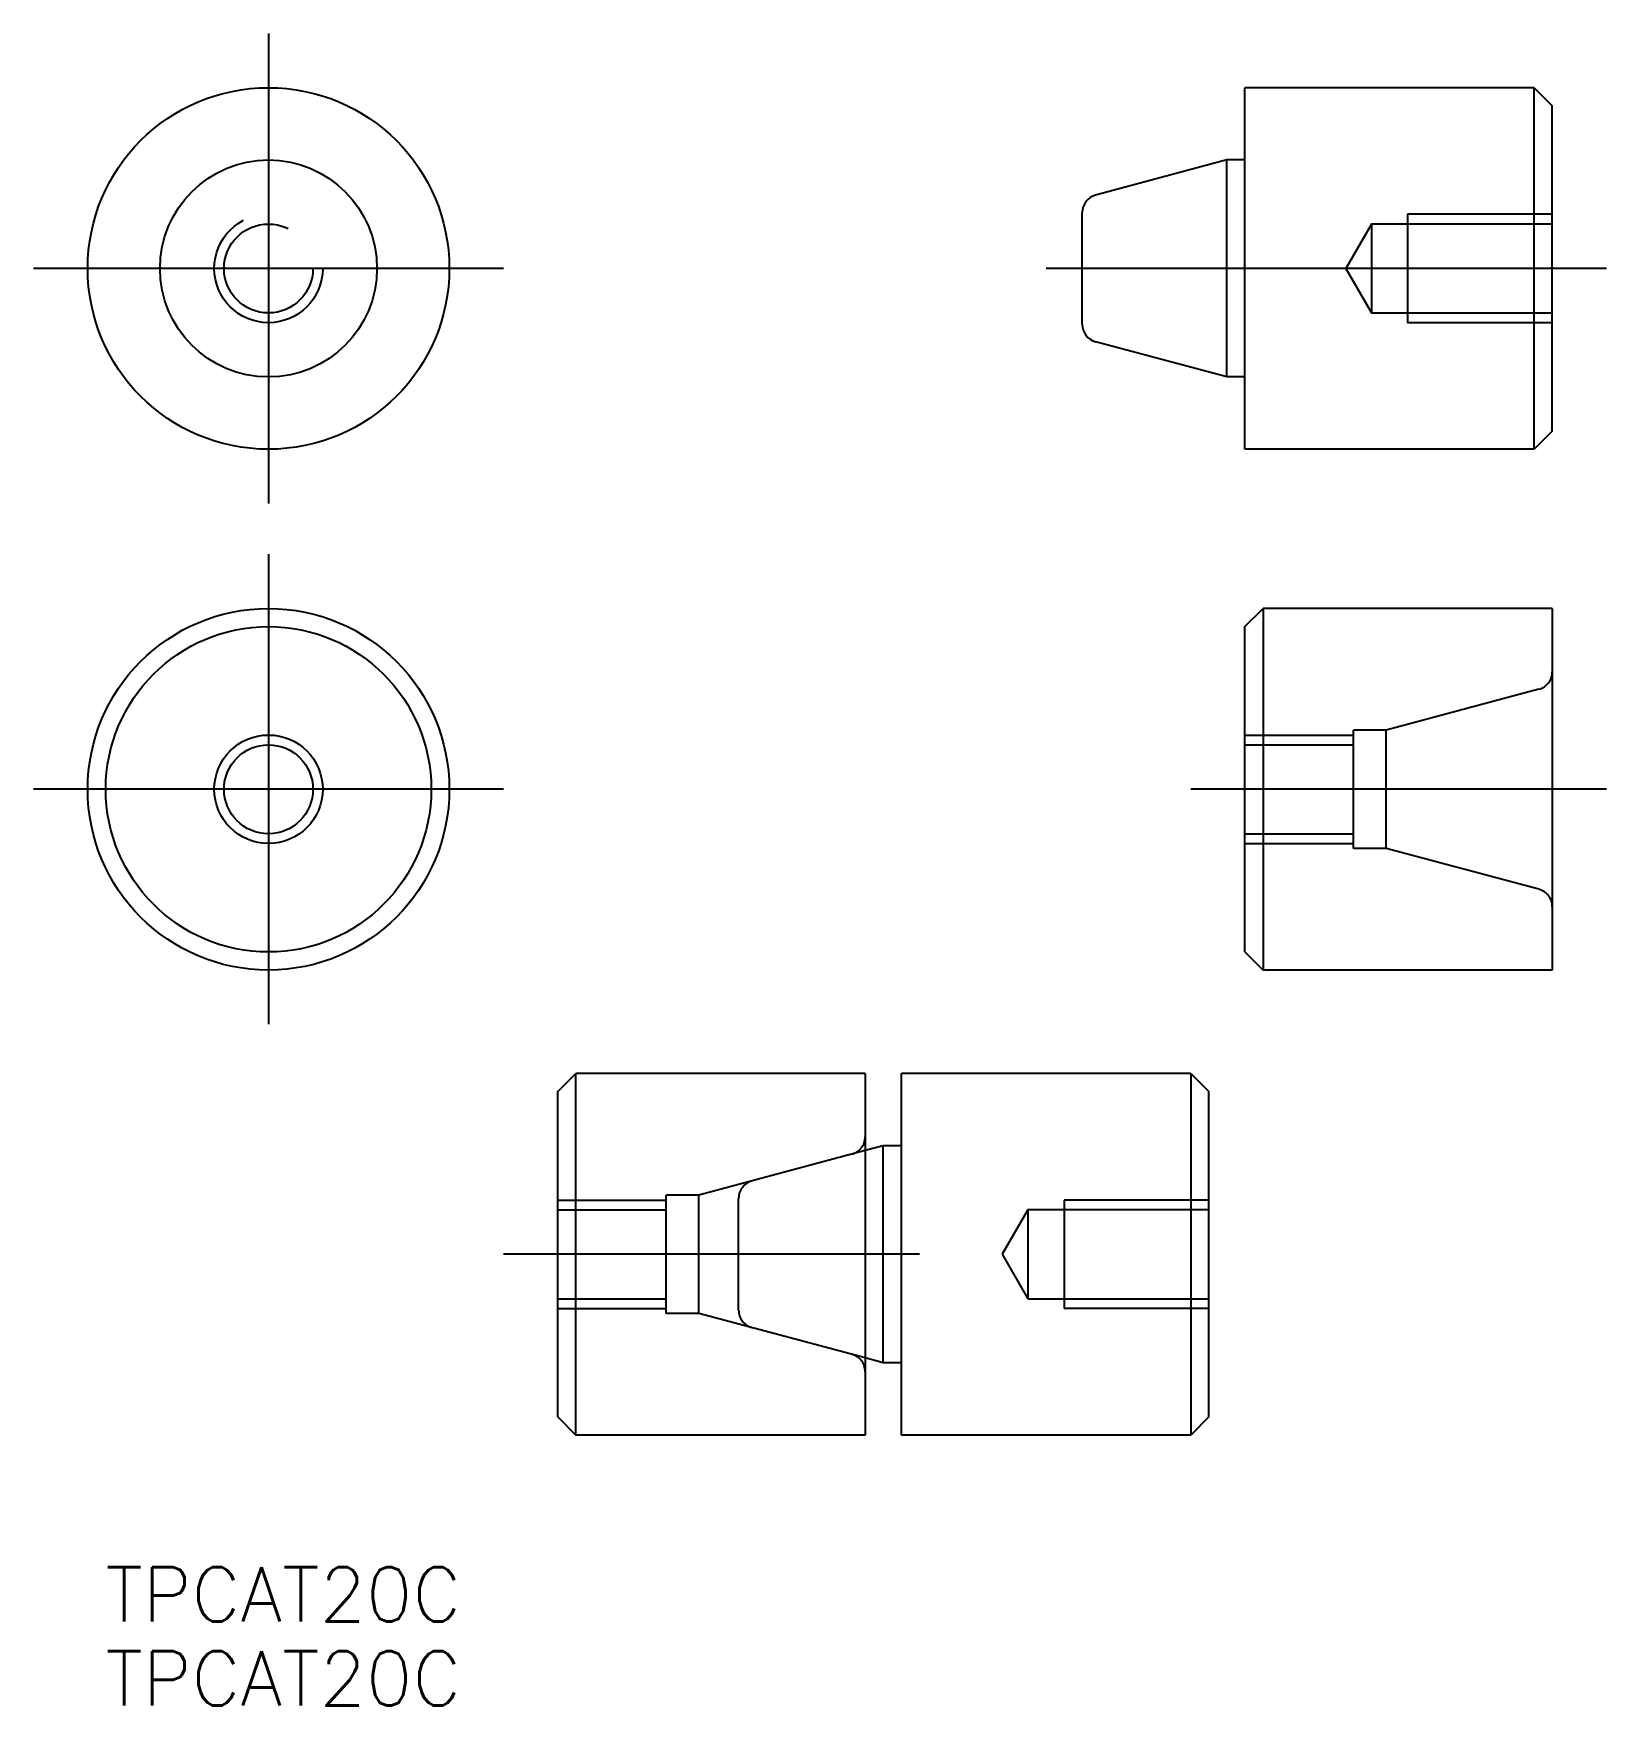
# Model space of a CAD drawing. Extents: x -13 to 74, y -50.7 to 41.8.
import ezdxf

# ---------------------------------------------------------------- set-up
doc = ezdxf.new("R2010")
doc.units = 0
doc.linetypes.add('CENTER', pattern=[50.8, 31.75, -6.35, 6.35, -6.35])
doc.linetypes.add('DASHED', pattern=[19.05, 12.7, -6.35])
doc.layers.get('0').update_dxf_attribs({"linetype": 'CONTINUOUS'})
doc.layers.add('CENTER', color=1, linetype='CENTER')
doc.styles.get("Standard").update_dxf_attribs({"font": 'txt.shx', "height": 3, "bigfont": 'bigfont.shx'})

# ---------------------------------------------------------------- blocks, each defined once
blk = doc.blocks.new('*U2')
at = {"color": 7, "linetype": 'CONTINUOUS'}
blk.add_text('TPCAT20C', height=3, dxfattribs=at).set_placement((-9.01, -46.031))
blk = doc.blocks.new('*U3')
at = {"color": 7, "linetype": 'CONTINUOUS'}
blk.add_text('TPCAT20C', height=3, dxfattribs=at).set_placement((-9.01, -50.684))

msp = doc.modelspace()

# ---------------------------------------------------------------- linework, layer by layer
at = {"color": 7, "linetype": 'CONTINUOUS'}
for p, q in [((54, 18.809279), (54, 38.809279)), ((70, 38.809279), (54, 38.809279)), ((70, 38.809279), (71, 37.809279)), ((70, 18.809279), (70, 38.809279)), ((71, 19.809279), (71, 37.809279)), ((53, 34.809279), (45.741181, 32.864284)), ((54, 34.809279), (53, 34.809279)), ((53, 22.809279), (53, 34.809279)), ((45, 25.720199), (45, 31.898358)), ((53, 22.809279), (45.741181, 24.754274)), ((54, 22.809279), (53, 22.809279)), ((71, 19.809279), (70, 18.809279)), ((70, 18.809279), (54, 18.809279)), ((54, 9), (55, 10)), ((71, 10), (55, 10)), ((55, 10), (55, -10)), ((71, 10), (71, -10)), ((54, -9), (54, 9)), ((54, -9), (55, -10)), ((71, -10), (55, -10)), ((16, -16.720389), (17, -15.720389)), ((33, -15.720389), (17, -15.720389)), ((17, -35.720389), (17, -15.720389)), ((33, -15.720389), (33, -35.720389)), ((51, -15.720389), (35, -15.720389)), ((35, -35.720389), (35, -15.720389)), ((51, -15.720389), (52, -16.720389)), ((51, -15.720389), (51, -35.720389)), ((16, -34.720389), (16, -16.720389)), ((52, -34.720389), (52, -16.720389)), ((34, -19.720389), (33, -19.988339)), ((34, -31.720389), (34, -19.720389)), ((35, -19.720389), (34, -19.720389)), ((34, -31.720389), (33, -31.45244)), ((35, -31.720389), (34, -31.720389)), ((16, -34.720389), (17, -35.720389)), ((52, -34.720389), (51, -35.720389)), ((33, -35.720389), (17, -35.720389)), ((51, -35.720389), (35, -35.720389))]:
    msp.add_line(p, q, dxfattribs=at)
at = {"color": 3, "linetype": 'DASHED'}
for p, q in [((71, 31.809279), (63, 31.809279)), ((63, 31.809279), (63, 25.809279)), ((61, 31.267779), (59.580584, 28.809279)), ((61, 31.267779), (61, 26.350779)), ((71, 31.267779), (61, 31.267779)), ((59.580584, 28.809279), (61, 26.350779)), ((61, 26.350779), (71, 26.350779)), ((71, 25.809279), (63, 25.809279)), ((70.258819, 5.533452), (61.803847, 3.26795)), ((54, 3), (60, 3)), ((60, -3.267949), (60, 3.26795)), ((61.803847, 3.26795), (60, 3.26795)), ((61.803847, -3.267949), (61.803847, 3.26795)), ((54, 2.4585), (60, 2.4585)), ((54, -2.4585), (60, -2.4585)), ((54, -3), (60, -3)), ((61.803847, -3.267949), (60, -3.267949)), ((70.258819, -5.533452), (61.803847, -3.267949)), ((33, -19.988338), (23.803847, -22.45244)), ((16, -22.720389), (22, -22.720389)), ((23.803847, -22.45244), (22, -22.45244)), ((22, -28.988338), (22, -22.45244)), ((23.803847, -28.988338), (23.803847, -22.45244)), ((26, -28.809469), (26, -22.63131)), ((44, -22.720389), (44, -28.720389)), ((52, -22.720389), (44, -22.720389)), ((16, -23.261889), (22, -23.261889)), ((42, -23.261889), (40.580584, -25.720389)), ((52, -23.261889), (42, -23.261889)), ((42, -23.261889), (42, -28.178889)), ((40.580584, -25.720389), (42, -28.178889)), ((16, -28.178889), (22, -28.178889)), ((42, -28.178889), (52, -28.178889)), ((16, -28.720389), (22, -28.720389)), ((23.803847, -28.988338), (22, -28.988338)), ((33, -31.45244), (23.803847, -28.988338)), ((52, -28.720389), (44, -28.720389))]:
    msp.add_line(p, q, dxfattribs=at)
at = {"color": 7, "linetype": 'CONTINUOUS'}
for centre, radius in [((0, 28.809279), 10), ((0, 28.809279), 6), ((0, 0), 10), ((0, 0), 9), ((0, 0), 2.4585)]:
    msp.add_circle(centre, radius, dxfattribs=at)
at = {"color": 3, "linetype": 'DASHED'}
for radius in [3, 2.4585]:
    msp.add_circle((0, 28.809279), radius, dxfattribs=at)
at = {"color": 3, "linetype": 'CONTINUOUS'}
msp.add_circle((0, 0), 3, dxfattribs=at)
at = {"color": 7, "linetype": 'CONTINUOUS'}
for centre, start, end in [((46, 31.898358), 105, 180), ((46, 25.720199), 180, 255)]:
    msp.add_arc(centre, 1, start, end, dxfattribs=at)
at = {"color": 3, "linetype": 'DASHED'}
for centre, start, end in [((70, 6.499378), 285, 0), ((70, -6.499377), 0, 75), ((32, -19.221012), 285, 0), ((27, -22.63131), 105, 180), ((27, -28.809469), 180, 255), ((32, -32.219767), 0, 75)]:
    msp.add_arc(centre, 1, start, end, dxfattribs=at)
at = {"layer": 'CENTER', "color": 1, "linetype": 'CENTER'}
for p, q in [((0, 41.809279), (0, 15.809279)), ((13, 28.809279), (-13, 28.809279)), ((74, 28.809279), (43, 28.809279)), ((0, 13), (0, -13)), ((13, 0), (-13, 0)), ((74, 0), (51, 0)), ((36, -25.720389), (13, -25.720389))]:
    msp.add_line(p, q, dxfattribs=at)

# ---------------------------------------------------------------- block references
at = {"color": 7, "linetype": 'CONTINUOUS'}
for name in ['*U2', '*U3']:
    msp.add_blockref(name, (0, 0), dxfattribs=at)

doc.saveas('drawing.dxf')
